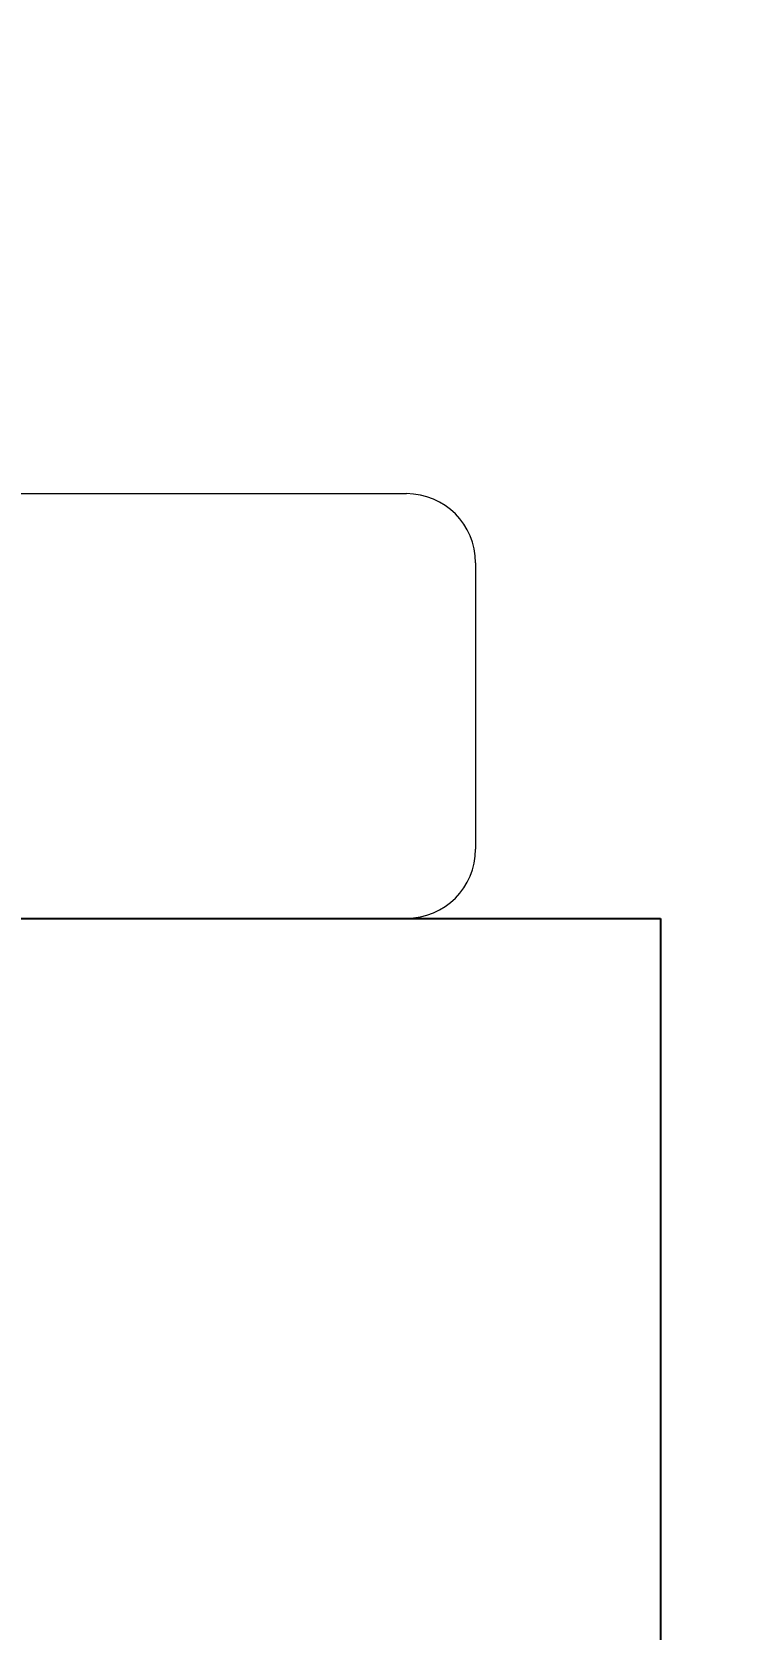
# Model space of a CAD drawing. Header units: inches. Extents: x 129892 to 140765, y 18172 to 24435.
# Drawn here: x 136412.75 to 136420.55, y 22517.29 to 22534.59 of the extents above; entities that cross this region are included whole.
import ezdxf

# ---------------------------------------------------------------- set-up
doc = ezdxf.new("R2010")
doc.units = ezdxf.units.IN
doc.header["$MEASUREMENT"] = 0
doc.header["$PDMODE"] = 66
doc.styles.add('EXCELSIOR', font='dim.shx', dxfattribs={"height": 45})
doc.dimstyles.new('EXCELSIOR', dxfattribs={"dimtxt": 50, "dimasz": 15, "dimexe": 20, "dimexo": 20, "dimgap": 10, "dimtad": 1, "dimdec": 0, "dimtxsty": 'EXCELSIOR', "dimblk": 'OBLIQUE', "dimcen": 2.5, "dimclrd": 1, "dimclre": 1, "dimclrt": 1, "dimadec": 0, "dimazin": 0, "dimtfac": 1, "dimtdec": 0, "dimtofl": 0, "dimtmove": 0, "dimatfit": 3, "dimfxl": 0, "dimlwd": 25, "dimarcsym": 0})

# ---------------------------------------------------------------- blocks, each defined once
blk = doc.blocks.new('_OBLIQUE')
at = {"color": 0, "linetype": 'ByBlock'}
blk.add_line((-0.5, -0.5), (0.5, 0.5), dxfattribs=at)
blk = doc.blocks.new('*D170')
at = {"color": 1, "lineweight": -2}
for p, q in [((136865.134, 23003.956), (136938.602, 22930.487)), ((136394.908, 22533.73), (136468.376, 22460.261))]:
    blk.add_line(p, q, dxfattribs=at)
at = {"color": 1, "lineweight": 25}
blk.add_line((136454.234, 22474.403), (136924.46, 22944.629), dxfattribs=at)
at = {"layer": 'Defpoints', "color": 0}
for p in [(136850.991, 23018.098), (136924.46, 22944.629), (136380.765, 22547.872)]:
    blk.add_point(p, dxfattribs=at)
at = {"color": 1, "lineweight": 25, "xscale": 15, "yscale": 15, "zscale": 15}
for p, rotation in [((136924.46, 22944.629), 44.99999999955784), ((136454.234, 22474.403), 224.9999999995578)]:
    blk.add_blockref('_OBLIQUE', p, dxfattribs=dict(at, rotation=rotation))
at = {"color": 1, "insert": (136666.366, 22732.497), "char_height": 45, "attachment_point": 5, "rotation": 45, "style": 'EXCELSIOR'}
blk.add_mtext('665', dxfattribs=at)
blk = doc.blocks.new('A$C1EDE62C1')
at = {"color": 7, "linetype": 'Continuous', "lineweight": 15}
for p, q in [((10.25, 4.6), (54.25, 4.6)), ((55, 3.85), (55, 0.75)), ((54.25, 0), (6.25, 0))]:
    blk.add_line(p, q, dxfattribs=at)
for centre, start, end in [((54.25, 3.85), 0, 90), ((54.25, 0.75), 270, 0)]:
    blk.add_arc(centre, 0.75, start, end, dxfattribs=at)

msp = doc.modelspace()

# ---------------------------------------------------------------- linework, layer by layer
msp.add_lwpolyline([(136206.565, 22524.989), (136419.553, 22524.989), (136419.553, 22511.989), (136206.565, 22511.989)], close=True)

# ---------------------------------------------------------------- block references
msp.add_blockref('A$C1EDE62C1', (136362.553, 22524.989))

# ---------------------------------------------------------------- dimensions: what is measured, and where the dimension line sits
dim = msp.add_linear_dim(base=(136924.46, 22944.629), p1=(136380.765, 22547.872), p2=(136850.991, 23018.098), angle=45, dimstyle='EXCELSIOR')
dim.commit()
dim.dimension.update_dxf_attribs({"geometry": '*D170', "text_midpoint": (136666.366, 22732.497)})

doc.saveas('drawing.dxf')
